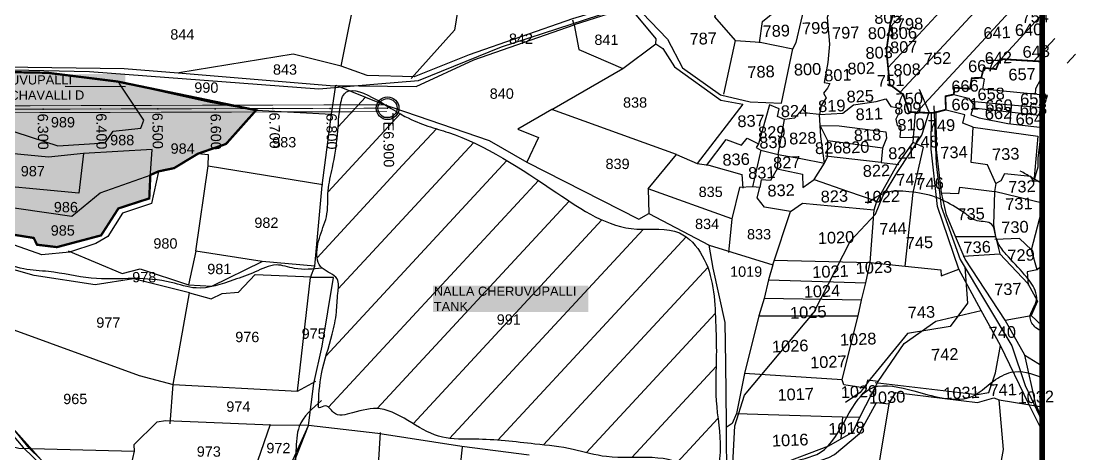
# Model space of a CAD drawing. Header units: inches. Extents: x 200003 to 248779, y 1594258 to 1607376.
# Drawn here: x 213210 to 215048, y 1602396 to 1603150 of the extents above; entities that cross this region are included whole.
import ezdxf
from ezdxf.enums import TextEntityAlignment as Align

# ---------------------------------------------------------------- set-up
doc = ezdxf.new("R2010")
doc.units = ezdxf.units.IN
doc.header["$LTSCALE"] = 15
doc.header["$MEASUREMENT"] = 0
doc.linetypes.add('HIDDEN2', pattern=[0.1875, 0.125, -0.0625])
for name, color, linetype in [('CANAL1', 7, 'Continuous'), ('CSMark', 72, 'Continuous'), ('PLOTS', 7, 'Continuous'), ('PLOTS NO', 7, 'Continuous'), ('RE REMARKS', 7, 'Continuous'), ('ROAD', 1, 'Continuous'), ('STREAM', 4, 'Continuous'), ('STRUCTURE', 5, 'Continuous'), ('text2', 7, 'Continuous'), ('WUA-14', 3, 'Continuous')]:
    doc.layers.add(name, color=color, linetype=linetype)
doc.styles.add('FONT1', font='Arial')
doc.styles.get("Standard").update_dxf_attribs({"font": 'arial.ttf'})
doc.dimstyles.get("Standard").update_dxf_attribs({"dimtxt": 0.18, "dimasz": 0.18, "dimexe": 0.18, "dimexo": 0.0625, "dimgap": 0.09, "dimtad": 0, "dimtih": 1, "dimtoh": 1, "dimdec": 4, "dimzin": 0, "dimdsep": 46, "dimtxsty": 'Standard', "dimcen": 0.09, "dimadec": 0, "dimazin": 0, "dimtfac": 1, "dimtdec": 4, "dimtofl": 0, "dimtmove": 0, "dimatfit": 3, "dimfxl": 1, "dimtolj": 1, "dimtzin": 0, "dimarcsym": 0})

msp = doc.modelspace()

# ---------------------------------------------------------------- hatches: boundary and pattern name
at = {"layer": 'PLOTS', "true_color": 0xf8991e}
h = msp.add_hatch(dxfattribs=at)
h.set_pattern_fill('ANSI31', color=30, scale=357.8284068177136, angle=2.21251331787907)
h.set_pattern_definition([(47.21251331787907, (213133.6387216388, 1600498.408352531), (-32.82530999963767, 30.38325665176134), [])])
h.paths.add_polyline_path([(214807.9671705724, 1603193.268798094), (214788.0192333393, 1603192.498112577), (214745.106937356, 1603190.404319934), (214731.233294612, 1603167.303604594), (214724.3150301139, 1603144.031834803), (214717.8144654348, 1603098.647376136), (214723.5772896963, 1603039.414854079), (214747.2830006006, 1603021.66949589), (214757.1447885128, 1602991.235159969), (214797.0585970379, 1602989.78143053), (214804.0627013204, 1602990.880088708), (214821.2581479381, 1602995.447916714), (214820.7853646637, 1603018.866125313), (214835.4290516323, 1603022.035502229), (214835.8442957039, 1603033.769782374), (214863.2838713952, 1603031.790403282), (214866.4645106745, 1603050.574511516), (214882.9599064561, 1603050.779817809), (214887.4941124949, 1603068.312464834), (214908.8624267195, 1603066.102415289), (214915.9985376147, 1603083.735586513), (215047.8946166323, 1603075.813269942), (215046.3917687977, 1603103.531049319), (215046.4045232546, 1603114.381905906), (215011.5785377677, 1603116.507902994), (215008.2541280107, 1603168.891645356), (214902.737408309, 1603190.855117765), (214881.0548678382, 1603190.017416116), (214871.4649820976, 1603202.233023028), (214815.270682386, 1603206.56906966)])
at = {"layer": 'PLOTS NO', "true_color": 0xfeeab9}
h = msp.add_hatch(color=254, dxfattribs=at)
h.dxf.hatch_style = 1
h.paths.add_polyline_path([(212127.3314854286, 1602774.370703294), (212174.9003149515, 1602964.065145148), (212238.8031753662, 1603018.325029105), (212468.9903562645, 1603016.066221921), (212567.6605952553, 1603021.974679981), (212842.1410343066, 1603063.410590217), (212878.4623821298, 1603073.392216284), (212931.4357209105, 1603079.787308718), (213083.820970315, 1603062.925027073), (213256.3441959762, 1603059.766063098), (213378.520636399, 1603044.483343709), (213619.8017448424, 1602994.507808642), (213567.4372568395, 1602935.717342807), (213518.4591518595, 1602918.724011518), (213477.0594293391, 1602893.642771535), (213449.8664260065, 1602887.966977264), (213435.6597153442, 1602881.656809989), (213433.757709939, 1602840.855462607), (213380.0305545562, 1602823.441462906), (213349.8568660194, 1602776.458587312), (213272.8465821951, 1602755.970809709), (213238.2421249425, 1602760.16829521), (213232.4549873092, 1602771.962315204), (213104.7708322588, 1602792.446579141), (213013.0966378062, 1602758.862242039), (212974.0918234038, 1602746.286450103), (212931.4030062721, 1602769.225826848), (212897.5577182401, 1602777.768910686), (212892.2857543609, 1602779.099637415), (212885.2174794031, 1602774.943060014), (212879.683733206, 1602771.892388931), (212816.0533157151, 1602760.460365156), (212777.8189706728, 1602770.684539466), (212719.8329555824, 1602735.277249584), (212703.1456821368, 1602730.007342587), (212613.7858759298, 1602745.846358915), (212559.7670697949, 1602727.432801428), (212454.5967546595, 1602727.520379895), (212375.2789452007, 1602722.795621373)])
at = {"layer": 'STREAM'}
h = msp.add_hatch(dxfattribs=at)
h.set_pattern_fill('ANSI31', color=256, scale=511.1834383110195, angle=2.21251331787907)
h.set_pattern_definition([(47.21251331787907, (213133.6387216388, 1600498.408352531), (-46.89329999948237, 43.40465235965905), [])])
edge = h.paths.add_edge_path()
edge.add_spline(control_points=[(213728.2884643227, 1602476.839443316), (213728.8283848727, 1602474.321323217), (213744.3228939385, 1602485.447280742), (213755.1214493178, 1602457.865566442), (213794.5713943031, 1602469.128056863), (213839.8563896228, 1602481.105136434), (213890.9768104263, 1602449.287644466), (213942.2711095212, 1602419.619825191), (214017.8565039884, 1602423.115229394), (214092.7377394717, 1602414.003952993), (214170.4590212095, 1602406.053664442), (214255.9627945014, 1602378.501843966), (214356.3941548441, 1602404.029851011), (214394.2690024732, 1602337.925017217), (214388.4729791502, 1602290.064068225), (214363.4419078011, 1602261.647836469), (214358.4980543997, 1602197.299397528), (214400.7390326433, 1602260.930606105), (214432.5171337456, 1602294.728125098), (214421.9869369252, 1602352.604740313), (214432.3818844339, 1602416.149182542), (214417.5482550289, 1602486.589020635), (214422.6736489813, 1602560.686437633), (214419.5791749623, 1602645.237135308), (214416.2412436715, 1602725.413456318), (214355.6256633723, 1602793.958076078), (214252.6309842261, 1602776.072195194), (214126.5453623277, 1602862.980040686), (213993.4404814934, 1602950.578307914), (213900.0028801886, 1602970.090236452), (213856.8364865265, 1602996.687830753), (213845.3576348191, 1603003.58532775)], knot_values=[63.1608801118071, 63.16088011180716, 63.16088011180716, 63.16088011180716, 64.12042974189802, 66.0944696502624, 69.32828770426283, 74.08186477614109, 80.02369608739278, 85.75654864759065, 91.30593079211783, 101.5780052124993, 108.1395905284161, 113.9835371344491, 128.4036466630435, 131.5199448477649, 134.6697066800529, 141.7063270622024, 143.6751853905697, 149.1670117272553, 153.1521388666825, 159.5431396068879, 164.1026363016196, 172.3567756179293, 180.1252697339968, 185.8303773604677, 197.3156754685059, 202.8092280449293, 210.1213660940489, 225.0383997337667, 246.2068770569702, 254.1131821884559, 257.0066159764247, 257.0066159764247, 257.0066159764247, 257.0066159764247], degree=3, periodic=0)
edge.add_line((213845.3576348185, 1603003.58532775), (213837.9851107656, 1603006.112708851))
edge.add_line((213837.9851107656, 1603006.112708851), (213782.4451343773, 1603028.552211964))
edge.add_spline(control_points=[(213782.4451343773, 1603028.552211964), (213777.2527608157, 1603027.450608506), (213770.3764124697, 1603022.144683892), (213763.9189322197, 1602990.690490988), (213762.5303856731, 1602950.365894349), (213754.9752008614, 1602899.802701344), (213742.5882082189, 1602853.235361303), (213746.2250989068, 1602816.428560654), (213730.3452446999, 1602775.328426492), (213713.4420966683, 1602720.21497713), (213766.3502082288, 1602706.10602996), (213761.2541226705, 1602671.862359163), (213760.5200142246, 1602640.937009499), (213751.2769107289, 1602593.144485196), (213731.0880836968, 1602540.154178925), (213729.1604384106, 1602496.559555752), (213728.2884643227, 1602476.839443316)], knot_values=[0, 0, 0, 0, 2.14075723188801, 3.605233937228284, 8.703521269681353, 14.41656125001184, 18.39794325739124, 22.8643667804614, 24.75808319471837, 31.72122387496156, 34.81869936610939, 37.25047022965601, 40.49837239751082, 44.33258774237319, 51.29785800095342, 57.05110313207455, 57.05110313207455, 57.05110313207455, 57.05110313207455], degree=3, periodic=0)
h.paths.add_polyline_path([(214031.6059063752, 1602612.935926597), (214089.6617648181, 1602615.178905848), (214088.4526398852, 1602646.475132023), (214030.3967814423, 1602644.232152773)], flags=24)

# ---------------------------------------------------------------- linework, layer by layer
at = {"layer": 'CANAL1', "color": 200, "const_width": 1.5}
for points in [[(213847.8629606642, 1603004.051843963), (213100.577881061, 1603001.998862975), (212558.5358573058, 1602926.854404968), (212181.5345879363, 1602788.221663057), (212146.6592265689, 1602795.401884515), (211198.1644505267, 1602124.051679109), (210753.4763580566, 1602136.04326812), (210508.5190917382, 1601995.494016954), (210452.5624888505, 1601976.489887671), (210448.5696751859, 1601947.541988603), (210408.2374673935, 1601934.410572112), (210109.8025430159, 1601717.093865434), (209870.8575234617, 1601589.123311029), (209640.4711839338, 1601428.551013782), (209084.1552825706, 1601288.72295958), (208751.9181877201, 1601157.025372432), (208571.5906718777, 1601161.010510903), (208502.5351286277, 1601150.001656182), (208217.6299662338, 1601150.994357096), (207563.7179735549, 1601531.949102846)], [(213847.8959275532, 1602992.051889247), (213101.422118939, 1602990.001137025), (212561.4641426942, 1602915.145595032), (212182.4654120637, 1602775.778336943), (212149.3407734311, 1602782.598115485), (211201.8355494733, 1602111.948320891), (210756.5236419434, 1602123.95673188), (210513.4809082618, 1601984.505983046), (210463.4375111495, 1601967.510112329), (210459.4303248141, 1601938.458011397), (210413.7625326065, 1601923.589427888), (210116.1974569841, 1601706.906134566), (209877.1424765383, 1601578.876688971), (209645.5288160662, 1601417.448986218), (209087.8447174294, 1601277.27704042), (208754.0818122799, 1601144.974627568), (208572.4093281223, 1601148.989489097), (208503.4648713723, 1601137.998343818), (208214.3700337662, 1601139.005642904), (207557.677365616, 1601521.580349029)]]:
    msp.add_lwpolyline(points, dxfattribs=at)
at = {"layer": 'CANAL1', "color": 1, "linetype": 'HIDDEN2', "ltscale": 4, "const_width": 1.5}
msp.add_lwpolyline([(213848.8099252434, 1602998.054422871), (213101, 1602996), (212560, 1602921), (212182, 1602782), (212148, 1602789), (211200, 1602118), (210755, 1602130), (210511, 1601990), (210458, 1601972), (210454, 1601943), (210411, 1601929), (210113, 1601712), (209874, 1601584), (209643, 1601423), (209086, 1601283), (208753, 1601151), (208572, 1601155), (208503, 1601144), (208216, 1601145), (207560.6976695855, 1601526.764725938)], dxfattribs=at)
at = {"layer": 'CSMark', "color": 3, "linetype": 'Continuous'}
for radius in [19.81, 16.67175540647408]:
    msp.add_circle((213848.8099252435, 1602998.054422871), radius, dxfattribs=at)
for p in [(213248.8101365901, 1602996.406071804), (213348.8097592223, 1602996.680796042), (213448.8093818546, 1602996.95552028), (213548.8090044868, 1602997.230244518), (213648.8086271191, 1602997.504968756), (213748.8082497513, 1602997.779692994), (213848.8078723836, 1602998.054417232)]:
    msp.add_point(p, dxfattribs=at)
at = {"layer": 'PLOTS'}
for points in [[(214254.9289316375, 1603211.530260853), (214278.0624068722, 1603179.21240925), (214336.3197022979, 1603118.449807013), (214362.6995736494, 1603068.236040944), (214428.5763468762, 1603021.524811468), (214480.6692500545, 1603009.187443516), (214535.120955098, 1603006.626448521), (214554.7094522283, 1603101.666103515), (214560.9008471868, 1603112.381180049), (214577.8142843388, 1603187.51215493), (214576.1840370327, 1603229.708446665), (214658.8030733078, 1603254.0102928), (214738.4272472116, 1603252.026516351), (214736.4850116354, 1603298.457132493)], [(213987.3028261793, 1603271.551738569), (213965.5909548482, 1603133.775455284), (213889.7700605041, 1603049.529633661)], [(213767.7991076784, 1603071.582805513), (213798.308661692, 1603222.346486071)], [(214434.6140019667, 1603022.785896852), (214454.7923949327, 1603115.990357367), (214418.8091540679, 1603157.096616005), (214429.896622485, 1603193.735920569), (214416.2562691378, 1603223.173877339), (214387.9128212876, 1603228.957330245), (214295.2384348528, 1603234.113352149), (214281.4820531146, 1603233.581876435), (214256.6953722744, 1603212.028285295)], [(214496.5105975377, 1603112.067710339), (214502.239459185, 1603149.409212651), (214550.9029578777, 1603189.200120049), (214578.1111691601, 1603183.49140224), (214613.3283975612, 1603176.866632111), (214631.5469187617, 1603175.475327317), (214635.2119423799, 1603201.258762914)], [(212246.1100328245, 1603025.733878957), (212500.5717841525, 1603020.880105695), (212560.4659994721, 1603029.78263313), (212610.8883286018, 1603035.623910598), (212843.0824272021, 1603071.270489853), (212876.4015224385, 1603077.648899855), (212922.5651218206, 1603085.122512006), (212951.0512050846, 1603084.72567578), (213083.9954770402, 1603075.017090924), (213180.2975944498, 1603070.034009032), (213389.9353408216, 1603067.102651009), (213484.0328097777, 1603059.621327446), (213749.0741148577, 1603037.356754981), (213898.8734050395, 1603035.632891256), (213999.1130349276, 1603082.446723416), (214173.6663890982, 1603143.102631304), (214181.9492587688, 1603100.110482684), (214258.4663700317, 1603067.274052338), (214316.1073706144, 1603110.106122688), (214316.6609011231, 1603119.150884977), (214270.599885862, 1603173.917728826), (214173.6663890982, 1603143.102631304), (214171.5266407626, 1603151.742533106)], [(214262.5546321259, 1603181.246744606), (214171.219656644, 1603153.547480532), (213991.054804614, 1603090.962768841), (213895.2236761071, 1603052.661337732), (213813.5046510899, 1603055.181403989), (213767.7991076784, 1603071.582805513), (213684.3573794243, 1603092.383896672), (213485.5335857851, 1603059.823792382)], [(214622.4376581614, 1603176.170979714), (214614.5499815435, 1603156.238803128), (214618.4740715647, 1603109.624531717), (214615.4996934616, 1603077.92387189), (214609.5820587254, 1603043.026035307), (214619.4148403753, 1603041.310748742), (214615.0301052008, 1603032.681583631), (214608.2305141564, 1603024.275373692), (214612.7390632509, 1603016.266520436), (214604.0040093854, 1603003.002211075), (214601.0776504626, 1602987.15557645), (214641.7585895926, 1602989.320252277), (214660.7333184399, 1603003.770801838), (214700.0961832379, 1603009.521460894), (214717.0449365168, 1603014.129432997), (214725.7515894558, 1603001.26226015), (214738.7819767153, 1602998.603159503), (214740.600464909, 1602991.834450414), (214734.2589166405, 1602978.899803354), (214736.287692955, 1602967.909337947), (214742.6707040266, 1602966.337491193), (214741.2735735808, 1602947.545536781), (214764.734964705, 1602947.226484578)], [(214454.7923949327, 1603115.990357367), (214497.7490412767, 1603112.985252535), (214554.7094522283, 1603101.666103515)], [(214316.1073706144, 1603110.106122688), (214328.2735058846, 1603102.010052281), (214348.8410155227, 1603070.349234592), (214429.2767032205, 1603011.945691811), (214467.8433803307, 1603005.331732335), (214388.157081356, 1602901.481527623)], [(213183.7564856082, 1603060.361365217), (213256.3441959762, 1603059.766063098), (213378.520636399, 1603044.483343709), (213539.8036113282, 1603008.613337178), (213619.8017448424, 1602994.507808642), (213751.3789897938, 1602987.655172775)], [(214134.7263796575, 1602995.758374925), (214258.4663700317, 1603067.274052338)], [(214977.3663540197, 1603022.091736736), (214978.2981038154, 1603032.168760125), (214986.7166123378, 1603048.741493864), (214989.2634406212, 1603058.008654173)], [(212889.4858712629, 1602998.115100825), (213082.640791236, 1602981.147085435), (213150.8285162208, 1602972.317344975), (213274.5568111569, 1602932.743118132), (213357.1601831977, 1602937.91106663), (213370.8729181057, 1602957.890401273), (213419.0273850223, 1602963.229622216), (213424.4904367351, 1602976.920960616), (213381.6060494804, 1603041.558615287)], [(213685.5361886625, 1602380.059484648), (213711.1601528045, 1602445.17104292), (213720.6804036656, 1602518.395849272), (213734.7835261676, 1602583.584903151), (213754.5495589853, 1602703.290784749), (213714.5517922051, 1602703.207890879), (213722.0989135669, 1602722.510721036), (213735.2106122495, 1602863.213595277), (213751.3789897938, 1602987.655172775), (213758.6967725219, 1603038.147128535), (213837.9851107656, 1603006.112708852), (214025.8436211807, 1602941.712776687), (214091.1944251504, 1602904.265191725), (214286.5374264077, 1602804.449046081), (214303.7153682509, 1602814.374623524), (214409.2538536025, 1602759.46843524), (214519.84763571, 1602725.231219609), (214550.8956196201, 1602818.074761627), (214505.7260492976, 1602825.591552431), (214492.9094237546, 1602841.670297828), (214497.0845518579, 1602859.867930799), (214484.363764591, 1602860.838857113), (214461.9576547476, 1602859.973200471), (214448.4581267115, 1602805.34268743), (214442.9213489593, 1602746.632594523)], [(214974.5084433426, 1602870.140461667), (214981.9013943093, 1602896.161156179), (214982.1729325507, 1602911.114590295), (214987.8776008816, 1602958.851967646), (214991.0963118313, 1602981.786052928), (214991.314144844, 1603000.571976958), (214998.3006967266, 1603020.014725371), (214885.8114596871, 1603031.244169638), (214888.5734458546, 1603048.902907166), (214882.9599064561, 1603050.779817809)], [(214835.4290516323, 1603022.035502229), (214860.7534898819, 1603015.4912419), (214868.7121390627, 1603004.888002612), (214867.7634492787, 1602996.47065178), (214864.8074559628, 1602986.275890456), (214879.3077606442, 1602980.985431315), (214929.1647718907, 1602971.56608131), (214989.9162708645, 1602964.70234436)], [(214527.6076836121, 1602892.129393664), (214571.403999706, 1602883.266521541), (214572.0758326428, 1602859.771178102), (214592.1493623158, 1602873.868863706), (214609.9277312607, 1602902.188313869), (214603.515913866, 1602948.469282739), (214601.0776504626, 1602987.15557645), (214578.4473154884, 1602989.167063412), (214571.3735924549, 1602996.40477443), (214557.6876489161, 1602980.616824041), (214540.3115180183, 1602978.522362416), (214528.2352193512, 1602983.353030317), (214530.8777173657, 1602996.777270666), (214514.3711399159, 1603003.927265967), (214494.8762901113, 1602935.772714283)], [(214864.7328144723, 1603010.189622256), (214933.8031168229, 1603004.161191757), (214989.2634406212, 1602999.345420752)], [(214935.7239884323, 1603004.512125511), (214934.1043696893, 1602990.257708832), (214932.6694432201, 1602970.001625127)], [(213619.8017448424, 1602994.507808642), (213567.4372568395, 1602935.717342807), (213518.4591518595, 1602918.724011518), (213477.0594293391, 1602893.642771535), (213449.8664260065, 1602887.966977264), (213437.5536602538, 1602831.751725113), (213387.32627163, 1602815.342633478)], [(214351.9413463095, 1602917.143723241), (214134.7263796575, 1602995.758374925), (214075.5683474928, 1602961.299906554), (214111.7276666157, 1602947.097945075), (214091.1944251504, 1602904.265191725)], [(214640.6720682767, 1602525.295932784), (214668.71567443, 1602635.960977271), (214674.2041995185, 1602663.6474848), (214682.1984227321, 1602693.644568969), (214689.2602794216, 1602729.456307504), (214696.566887298, 1602821.214710263), (214701.2836250324, 1602835.90503643), (214735.9125714608, 1602898.240173085), (214764.1480766427, 1602937.992948385), (214764.734964705, 1602947.226484578), (214768.6683782301, 1602989.519132719)], [(214989.2634406212, 1602435.708245155), (214965.7324009967, 1602482.440577833), (214916.7436737336, 1602584.710343513), (214882.8594377509, 1602645.418932098), (214843.934410281, 1602717.652344687), (214806.6030959827, 1602826.962431079), (214795.5307221398, 1602926.49808036), (214796.3143575703, 1602990.313586373), (214804.1459415617, 1602991.470081995)], [(214989.2634406212, 1602457.765096882), (214978.293105209, 1602481.532966727), (214958.6954752125, 1602567.468605241), (214924.8563751616, 1602628.418991568), (214854.7898336695, 1602735.100416306), (214838.414205302, 1602774.276063537), (214822.4581646997, 1602812.361036795), (214813.7556771125, 1602850.765781563), (214804.9919859877, 1602926.169735573), (214804.5772268953, 1602993.080703395)], [(214908.1627408519, 1602866.707510443), (214893.7864191643, 1602899.319092463), (214865.4978720653, 1602903.681528997), (214868.9773658883, 1602965.050400871), (214851.1137225704, 1602971.910776562), (214854.3168115351, 1602986.700749522), (214821.6889926577, 1602994.690572164)], [(214989.2634406212, 1602984.799990587), (214868.8331099589, 1602998.093241795)], [(214529.2227695514, 1602917.492013686), (214540.3115180183, 1602978.522362416)], [(214609.9277312607, 1602902.188313869), (214615.1160722097, 1602913.220421925), (214615.6001671453, 1602940.990305233), (214602.2967821643, 1602967.812429594), (214635.289062052, 1602967.486051667), (214716.9554079597, 1602956.607501938), (214718.1787239805, 1602945.704512479), (214711.0049240298, 1602928.665957118), (214708.4825308874, 1602903.584536192), (214611.9610024253, 1602914.284474166)], [(214868.9773658883, 1602965.050400871), (214981.6890912156, 1602949.283418866), (214974.5084433426, 1602870.140461667)], [(214404.6057505875, 1602898.248421605), (214438.8509662272, 1602943.649209803), (214465.1464292296, 1602933.477689352), (214475.1429668967, 1602945.841977639), (214494.8762901113, 1602935.772714283), (214490.8757377143, 1602929.411692985), (214499.1724895386, 1602924.711724039), (214484.363764591, 1602860.838857113)], [(214987.8776008816, 1602958.851967646), (214989.2634406212, 1602958.71168402)], [(214711.0049240298, 1602928.665957118), (214615.6001671453, 1602940.990305233)], [(214750.5801591896, 1602722.535466671), (214764.5868220433, 1602850.921793327), (214782.1455922983, 1602930.109923338), (214764.1480766427, 1602937.992948385)], [(213104.3661505245, 1602792.511501899), (213232.4549873092, 1602771.962315204), (213238.2421249425, 1602760.16829521), (213272.8465821951, 1602755.970809709), (213349.8568660194, 1602776.458587312), (213380.0305545562, 1602823.441462906), (213433.757709939, 1602840.855462607), (213435.7958477111, 1602884.577087701), (213438.7765329152, 1602925.884169024), (213319.4403869159, 1602918.941271031), (213258.3851595133, 1602912.905973193), (213143.2668624075, 1602923.796654551)], [(213319.4403869159, 1602918.941271031), (213311.2082561323, 1602849.917310115), (213113.5517109038, 1602868.608922502)], [(213722.0989135669, 1602722.510721036), (213630.6530118397, 1602730.737389817), (213515.0063562489, 1602749.197724551), (213536.5374513623, 1602897.759149274), (213537.0333746886, 1602916.67441207), (213518.4591518595, 1602918.724011518)], [(214303.015901119, 1602857.73225828), (214351.9413463095, 1602917.143723241), (214388.157081356, 1602901.481527623), (214408.7464902758, 1602898.864719297), (214465.9634844541, 1602882.551512135), (214467.859133014, 1602858.738811192)], [(214499.1724895386, 1602924.711724039), (214529.2227695514, 1602917.492013686), (214527.6076836121, 1602892.129393664), (214516.0666249913, 1602872.115366616), (214499.794900755, 1602873.186569654), (214497.0845518579, 1602859.867930799)], [(214529.2227695514, 1602917.492013686), (214568.7560649197, 1602910.28289382), (214609.9277312607, 1602902.188313869)], [(213536.5374513623, 1602897.759149274), (213736.0560091054, 1602865.066227289)], [(214708.4825308874, 1602903.584536192), (214739.4897847854, 1602899.682920842)], [(213109.7596723303, 1602837.311520048), (213298.7823515958, 1602810.063767601), (213348.0871025956, 1602850.353828834), (213437.1152823146, 1602882.177104908)], [(214592.1493623158, 1602873.868863706), (214649.7462434845, 1602853.402974353), (214701.2836250324, 1602835.90503643)], [(214989.2634406212, 1602871.131701817), (214974.5084433426, 1602870.140461667), (214969.1198726713, 1602878.945478943), (214923.5870477437, 1602883.9066965), (214916.987069674, 1602871.555038983), (214908.1627408519, 1602866.707510443), (214905.91543025, 1602852.824158945), (214905.2722388964, 1602832.835853383), (214904.1436346133, 1602794.881449393), (214907.7739743918, 1602774.18855594), (214915.3902330872, 1602744.359732802), (214964.1921705508, 1602692.64034409), (214980.8615112074, 1602661.738147946), (214970.1846772414, 1602636.578305288)], [(214448.4581267115, 1602805.34268743), (214303.015901119, 1602857.73225828), (214303.7153682509, 1602814.374623524)], [(214813.7556771125, 1602850.765781563), (214844.1881206246, 1602849.530107032), (214845.5589539489, 1602860.454257861), (214905.91543025, 1602852.824158945)], [(214991.7988392492, 1602831.711725067), (214905.91543025, 1602852.824158945)], [(214550.8956196201, 1602818.074761627), (214571.7010449616, 1602832.835681384), (214696.566887298, 1602821.214710263)], [(214970.8026633322, 1602751.125780336), (214987.7475893968, 1602818.114463017), (214989.2634406212, 1602823.202134002)], [(213387.32627163, 1602815.342633478), (213361.7777773168, 1602774.428659358), (213340.3970132166, 1602762.415175132), (213294.5568732832, 1602747.242937276), (213246.3764810214, 1602742.574751843), (213179.2703296345, 1602766.152032435), (213136.6238413204, 1602779.447335126), (213103.5852130454, 1602779.752156595), (213032.5008860121, 1602754.868130702), (213013.0966378062, 1602758.862242039)], [(214838.414205302, 1602774.276063537), (214907.7739743918, 1602774.18855594)], [(214980.5821071957, 1602716.597208421), (214970.8026633322, 1602751.125780336), (214949.7002810905, 1602770.985517705), (214906.4053673537, 1602769.312825305)], [(213292.3104709642, 1602749.211790852), (213386.3024754367, 1602709.951376007), (213417.7290298605, 1602718.399818211), (213501.8459238562, 1602690.498763981), (213542.6064935697, 1602688.159914384), (213630.6530118397, 1602730.737389817)], [(213515.0063562489, 1602749.197724551), (213501.8459238562, 1602690.498763981)], [(214374.7132603296, 1602323.38607092), (214357.806886602, 1602248.438433467), (214346.5733456897, 1602213.13755968), (214307.0224470216, 1602181.723630177), (214315.0728044625, 1602178.51634247), (214364.9596191759, 1602207.404260413), (214395.1335526839, 1602229.95661916), (214441.413152218, 1602299.699437911), (214440.0411699543, 1602342.538213215), (214439.4037198618, 1602449.407020932), (214438.3761516574, 1602552.940102437), (214437.0793517197, 1602624.363126284), (214416.1006272882, 1602719.17954711), (214409.2538536025, 1602759.46843524)], [(214851.625119503, 1602740.077723934), (214915.3902330872, 1602744.359732802)], [(213504.0453377681, 1602676.312831857), (213406.1922168038, 1602700.718319353), (213339.7380308141, 1602690.323615994), (213233.2479938449, 1602706.251908791), (213171.2777539226, 1602723.900217164), (213096.3182600262, 1602732.152078596), (212981.4820917807, 1602735.740314703)], [(214519.84763571, 1602725.231219609), (214512.6553344425, 1602699.07237115), (214505.0018921474, 1602666.360772875), (214495.8253214587, 1602636.43660368), (214470.5507900612, 1602535.919567352), (214456.8295597101, 1602466.090561972), (214449.0661934221, 1602448.436254867), (214438.485365746, 1602441.42568967)], [(214521.5760311335, 1602733.177003866), (214689.2602794216, 1602729.456307504), (214750.5801591896, 1602722.535466671), (214812.5853521111, 1602716.194545146), (214813.2250371286, 1602705.743386351)], [(213470.3945757677, 1602448.219973704), (213475.1101645629, 1602516.673226), (213504.0453377681, 1602676.312831857), (213541.6186052417, 1602666.10264851), (213560.6502541085, 1602675.416289695), (213589.3482503334, 1602677.552853903), (213618.2612365467, 1602708.318599701), (213716.2378039793, 1602703.920869097)], [(214813.2250371286, 1602705.743386351), (214843.934410281, 1602717.652344687)], [(214989.2634406211, 1602724.210268153), (214980.5821071957, 1602716.597208421), (214963.0800585724, 1602712.877086546), (214964.7366452683, 1602689.538383708)], [(212856.4864829309, 1602582.193264347), (213041.4035903773, 1602561.072417517), (213079.3284829793, 1602591.83055258), (213131.9715934973, 1602612.879108801), (213184.8176542808, 1602616.462540556), (213416.3756557719, 1602532.390903365), (213475.1101645629, 1602516.673226), (213691.7485272173, 1602504.921433809), (213714.5517922051, 1602703.207890879)], [(214512.6553344425, 1602699.07237115), (214682.1984227321, 1602693.644568969)], [(214674.2041995185, 1602663.6474848), (214505.0018921474, 1602666.360772875)], [(214495.8253214587, 1602636.43660368), (214668.71567443, 1602635.960977271)], [(214703.4200308872, 1602521.711388177), (214748.5208272451, 1602587.771757222), (214803.6720692015, 1602626.943622482), (214882.8594377509, 1602645.418932098)], [(214924.8563751616, 1602628.418991568), (214970.1846772414, 1602636.578305288), (214989.2625285225, 1602618.702684053), (214989.2634406212, 1602618.702616321)], [(214989.2625285225, 1602618.702684053), (214989.2634406212, 1602618.708743282)], [(214698.3991550034, 1602519.778017181), (214875.697857681, 1602499.232529554), (214896.2363539594, 1602502.516521777), (214908.0672510721, 1602537.010310814), (214916.7436737336, 1602584.710343513)], [(214958.6954752125, 1602567.468605241), (214989.2634406211, 1602548.95118494)], [(213297.5772747335, 1602334.743426634), (213225.2090397179, 1602405.044910999), (213103.3172580837, 1602553.750914736)], [(212843.9603470471, 1602531.15855168), (212975.2829276632, 1602511.514788172), (213020.1075218657, 1602495.575956142), (213027.8066682037, 1602470.928974432), (213050.9772323314, 1602463.482998898), (213079.8211742653, 1602431.311776395), (213142.6094464247, 1602421.799049747), (213206.6949368717, 1602405.576538017), (213407.5056854567, 1602400.2233131)], [(214456.8295597101, 1602466.090561972), (214641.5242211181, 1602460.49703819), (214671.4277696294, 1602459.517651047), (214703.4200308872, 1602521.711388177), (214684.7271859385, 1602524.388910211), (214681.4039498238, 1602510.266332516), (214643.53037573, 1602516.037374812), (214641.0292949262, 1602524.598165454), (214470.5507900612, 1602535.919567352)], [(213691.7485272173, 1602504.921433809), (213723.9975241821, 1602522.612512817)], [(213144.083698243, 1602488.664404434), (213214.3496126428, 1602406.504780788), (213283.6667570463, 1602339.132850046), (213310.0053726123, 1602313.189889994), (213360.5902285325, 1602259.286083095), (213431.1050085731, 1602157.251681562), (213483.3620731647, 1602088.153284146), (213486.8963788876, 1602080.936954657), (213475.4421662437, 1602081.878028755), (213470.3885213882, 1602063.695905787), (213465.9376315322, 1602038.460914491), (213461.4059155797, 1602015.317975077), (213458.295481121, 1601989.581329727), (213522.5907231822, 1601961.823695697), (213541.4083874768, 1601919.512851746), (213413.7323581321, 1601914.488998132), (213212.6185567746, 1601902.796392091)], [(214473.3337711339, 1602284.368947453), (214524.0901013323, 1602356.696151369), (214617.7502343552, 1602389.52854577), (214627.2705514767, 1602394.679684884), (214671.0075608302, 1602431.315388419), (214700.5937445668, 1602484.95640557), (214722.2803365863, 1602482.947988843), (214734.3518152291, 1602502.666255817), (214876.2909260487, 1602485.103131303), (214904.6978080374, 1602493.553503711), (214914.3606110963, 1602490.131791423), (214989.2634406211, 1602477.896127693)], [(214864.5708822778, 1602176.212106456), (214873.0420691991, 1602290.758881207), (214901.131168063, 1602289.116419145), (214922.0452844077, 1602403.577771258), (214914.3606110963, 1602490.131791423)], [(214722.2803365863, 1602482.947988843), (214691.9576773174, 1602300.603173186), (214661.4591810257, 1602087.087269377)], [(214095.2780794067, 1602393.20193909), (213978.0840872128, 1602408.613321507), (213832.1063470367, 1602431.086846346), (213711.1601528045, 1602445.17104292), (213645.5427505168, 1602445.898212099), (213462.7318375097, 1602453.367364205), (213447.1058254545, 1602450.687658414), (213407.070929007, 1602411.476274487), (213407.5056854567, 1602400.2233131), (213396.1267036416, 1602349.069874206)], [(214440.0411699543, 1602342.538213215), (214617.3463108432, 1602409.753117385), (214659.6823159536, 1602433.80317741), (214671.4277696294, 1602459.517651047)], [(214641.5242211181, 1602460.49703819), (214638.5143133984, 1602421.778147398)], [(213350.9054313967, 1602277.128137464), (213365.8375087792, 1602261.465390767), (213433.4612546534, 1602163.430580553), (213500.5937790596, 1602079.331445446), (213538.7156615836, 1602261.305545773), (213563.584444274, 1602259.973514841), (213604.9152536158, 1602300.271756823), (213611.9522579826, 1602351.381262832), (213644.9839710479, 1602447.730926347)], [(213396.1267036416, 1602349.069874206), (213611.2179794123, 1602353.289942294), (213635.2665458384, 1602348.763694752), (213678.5279936529, 1602373.28435667), (213711.1601528045, 1602445.17104292)], [(213826.1512333134, 1602262.330018347), (213836.5520412496, 1602432.75724625)], [(213604.9152536158, 1602300.271756823), (213651.4189001068, 1602286.058121754), (213742.2925198232, 1602268.893985521), (213826.1512333134, 1602262.330018347), (213962.6897380443, 1602252.662219409), (213979.4040228209, 1602407.441665946)]]:
    msp.add_lwpolyline(points, dxfattribs=at)
at = {"layer": 'PLOTS', "color": 30, "true_color": 0xf8991e, "const_width": 3}
for points in [[(214797.589100375, 1602989.762108688), (214757.1447885128, 1602991.235159969), (214747.2830006006, 1603021.66949589), (214723.5772896963, 1603039.414854079), (214717.8144654348, 1603098.647376136), (214724.3150301139, 1603144.031834803), (214731.233294612, 1603167.303604594), (214745.106937356, 1603190.404319934), (214788.0192333393, 1603192.498112577), (214807.9671705724, 1603193.268798094), (214815.270682386, 1603206.56906966), (214871.4649820976, 1603202.233023028), (214881.0548678382, 1603190.017416116), (214902.737408309, 1603190.855117765), (214989.2634406212, 1603172.844587029)], [(214989.2634406212, 1603079.334942009), (214915.9985376147, 1603083.735586513), (214908.8624267195, 1603066.102415289), (214887.4941124949, 1603068.312464834), (214882.9599064561, 1603050.779817809), (214866.4645106745, 1603050.574511516), (214863.2838713952, 1603031.790403282), (214835.8442957039, 1603033.769782374), (214835.4290516323, 1603022.035502229), (214820.7853646637, 1603018.866125313), (214821.2581479381, 1602995.447916714), (214804.0627013204, 1602990.880088708), (214796.7217987558, 1602989.728600622), (214757.1447885128, 1602991.235159969), (214747.2830006006, 1603021.66949589), (214723.5772896963, 1603039.414854079), (214717.8144654348, 1603098.647376136)]]:
    msp.add_lwpolyline(points, dxfattribs=at)
at = {"layer": 'ROAD'}
for points in [[(212244.8746445219, 1603024.48124655), (212452.0004607116, 1603017.329576969), (212623.7867146389, 1603030.351274541), (212791.8320793267, 1603061.585042699), (212932.6634537518, 1603084.357511699), (213090.9622870275, 1603067.378098908), (213329.8748017212, 1603061.7853934), (213729.227475881, 1603031.750302944), (213831.6793664442, 1603040.377639104), (213902.8852936828, 1603046.225327826), (214047.2063676022, 1603104.910685762), (214290.0281471623, 1603183.743124781), (214485.5531977502, 1603210.662570796), (214712.475197264, 1603277.791659451), (214788.1683927756, 1603298.8083947), (214874.5872848408, 1603299.228871313), (214956.8604175679, 1603635.982650924), (215015.0882872502, 1603884.385133419), (215027.620211103, 1604073.961828428)], [(213568.140590852, 1601934.468791939), (213485.2857046453, 1602091.955241642), (213362.2261231773, 1602258.219856535), (213269.9549250951, 1602357.785566118), (213107.8648530855, 1602538.600688954), (212941.6614249904, 1602734.504561515), (212838.2362707592, 1602807.152886751), (212726.0477394075, 1602907.33420362), (212607.2773152336, 1603025.724187488), (212495.1513783605, 1603177.952240083), (212382.2514652766, 1603272.565631134)], [(214100.2508686237, 1602201.839887809), (214133.9892736422, 1602155.62663336), (214213.6654324499, 1602151.101937879), (214336.5835815968, 1602159.651938657), (214387.2884920467, 1602176.436423704), (214446.4642647008, 1602300.512574883), (214453.8353718875, 1602444.488859064), (214470.4412562392, 1602498.158146133), (214591.5575685188, 1602641.968648598), (214655.2608493475, 1602767.02149622), (214698.8441900141, 1602813.372484148), (214711.7102800422, 1602844.661067351), (214737.5169595053, 1602887.856111224), (214779.6140867283, 1602951.305249791), (214792.1575857424, 1602990.943575078), (214775.4114277822, 1603030.591603736)], [(214800.4833549222, 1603001.909236717), (214804.7624979963, 1602901.110401273), (214812.9543370288, 1602826.919732165), (214846.5696634023, 1602734.576645542), (214936.4540664311, 1602583.943713615), (214959.6826487408, 1602514.737214377), (214989.2634406212, 1602452.297880841)], [(214854.1686669006, 1602721.468286318), (214859.0388008852, 1602658.41097589), (214828.9679754105, 1602617.720777055), (214754.5812658494, 1602605.724600788), (214689.5049086204, 1602525.978002907), (214672.14475681, 1602502.806819499), (214646.6492431788, 1602485.401741486)]]:
    msp.add_lwpolyline(points, dxfattribs=at)
at = {"layer": 'STREAM'}
for points in [[(213728.2884643227, 1602476.839443316), (213733.6841217382, 1602535.410713616), (213752.5725290036, 1602604.07059929), (213759.7001004072, 1602642.616908359), (213762.2521491506, 1602675.724168593), (213760.8131741943, 1602700.544109998), (213735.2014626669, 1602719.168685334), (213736.2975047358, 1602790.349091246), (213742.2883819184, 1602808.759610842), (213745.3137255117, 1602854.322515673), (213752.8652826909, 1602894.320222309), (213761.6439550261, 1602952.064971488), (213766.8204959696, 1603003.930485101), (213770.5679212737, 1603018.426253865), (213879.13382249, 1602983.87195094), (213954.8985457389, 1602955.704075902), (214143.9661045962, 1602850.390931625), (214282.8323092653, 1602787.347259668), (214357.2891043017, 1602780.655743429), (214397.1155842663, 1602741.054281241), (214420.2519554856, 1602625.934313119), (214421.548473788, 1602567.621594009), (214421.2658485636, 1602488.199586217), (214428.3346268001, 1602404.108581352), (214425.3443451125, 1602357.589807745), (214423.5547077498, 1602292.274846626), (214400.9279654458, 1602258.392821802), (214361.7941482416, 1602218.131344607), (214362.453331251, 1602238.249503646), (214388.5852164439, 1602305.275611351), (214390.6948474433, 1602337.408555456), (214375.7257410865, 1602365.533019566), (214230.4948331569, 1602390.881267955), (214172.0861600238, 1602403.454257014), (214105.6635902816, 1602412.847596514), (214000.9812864554, 1602421.241388707), (213944.3575666946, 1602424.793807683), (213891.222845937, 1602449.530938596), (213835.6988933369, 1602474.174943761), (213787.6242285095, 1602467.055312193), (213754.5688721646, 1602467.691852169), (213737.8564103479, 1602479.00573412), (213728.2884643227, 1602476.839443316), (213728.2956264207, 1602478.636354689)], [(213733.7915540876, 1602488.632821062), (213695.0758832016, 1602443.398483315), (213689.2780548121, 1602401.08692721), (213684.0817684914, 1602364.575495641), (213679.5810905208, 1602352.847844531), (213673.3979048348, 1602341.880692895), (213662.4911847895, 1602324.954164177), (213651.9042971579, 1602278.330887115), (213646.7080108375, 1602241.819455547), (213643.4489342658, 1602197.954977922), (213627.0560759759, 1602173.389421369), (213612.0573125685, 1602155.480112414), (213584.8850852495, 1602110.691753852), (213573.5913741344, 1602081.831615407), (213567.0931624952, 1602057.64833702), (213549.684895003, 1602037.994931433)]]:
    msp.add_spline(points, degree=3, dxfattribs=at)
for points, knots in [([(214989.2634406212, 1602866.044846229), (214983.1523111937, 1602870.136341729), (214970.3945285485, 1602877.664980286), (214957.4868559868, 1602884.824838378), (214951.0023910502, 1602888.421757074)], [598.8195337645896, 598.8195337645896, 598.8195337645896, 598.8195337645896, 620.8673419202689, 643.1254172093385, 643.1254172093385, 643.1254172093385, 643.1254172093385]), ([(214989.2634406211, 1602609.602835901), (214985.2501332414, 1602610.758820386), (214975.7274866221, 1602615.50975248), (214961.6181851214, 1602637.266651637), (214982.7912127102, 1602657.737829215), (214976.4304755922, 1602686.225641715), (214955.6953021981, 1602712.064546166), (214931.837201185, 1602736.883903697), (214911.3838067968, 1602760.974510481), (214907.1997999335, 1602779.634883931), (214902.2677449003, 1602802.058141748), (214873.4532082317, 1602798.063085977), (214857.401313739, 1602813.627013512), (214834.1175300771, 1602828.007139929), (214803.6983246416, 1602846.051290577), (214760.057479957, 1602852.975877878), (214716.2351110072, 1602855.119227781), (214694.7855393247, 1602839.541058037), (214684.6079453033, 1602832.149381895)], [442.0575568805198, 442.0575568805198, 442.0575568805198, 442.0575568805198, 455.0289200630224, 475.009809491444, 507.3950218278301, 524.6253459028011, 557.5809372718188, 605.3819821739802, 629.6544932960991, 649.2441576989048, 664.1442825899098, 690.2991705676326, 716.7851940607284, 729.5222271346837, 772.5736855934357, 821.1310694383634, 861.7711749138853, 898.4655782338991, 898.4655782338991, 898.4655782338991, 898.4655782338991]), ([(213734.7148811948, 1602719.192429594), (213718.7238441562, 1602717.545851151), (213691.8099577429, 1602714.77455964), (213652.6001442433, 1602730.088706925), (213617.7720406517, 1602711.1620338), (213572.9094647189, 1602696.29967229), (213522.5006454204, 1602677.842393607), (213465.2768876514, 1602698.630753802), (213403.8311576076, 1602702.690686733), (213331.7727855039, 1602697.777261534), (213269.2168165628, 1602714.537665907), (213212.1085948237, 1602715.354687768), (213163.2379123988, 1602736.568167451), (213110.5032515309, 1602732.063031918), (213052.4565466887, 1602742.572954338), (212993.5289097333, 1602720.120643818), (212952.0482864145, 1602757.963773588), (212908.3994794461, 1602762.467171457), (212866.5271633597, 1602762.5258044), (212816.6491647363, 1602750.64327856), (212771.2073509893, 1602750.2606893), (212728.3525075312, 1602744.823097509), (212694.1419510602, 1602713.776228216), (212643.360049144, 1602736.120831929), (212590.0166418289, 1602745.177700344), (212539.383071209, 1602708.777129962), (212486.85602917, 1602728.749964102), (212440.5294612194, 1602715.137057859), (212396.3107145802, 1602717.274619044), (212349.2250431581, 1602729.190639683), (212295.6958521546, 1602721.633414536), (212242.849646297, 1602737.215642273), (212204.3875517142, 1602739.810169735), (212183.2816202656, 1602741.233907036), (212161.3407398477, 1602742.713967271), (212139.3998594297, 1602744.194027506), (212117.4589790118, 1602745.674087742)], [0, 0, 0, 0, 47.83268297380641, 80.50531014918005, 119.0570343944393, 158.5573846850375, 226.0443493938477, 270.1831104548826, 336.1190770856435, 410.2317070407477, 485.1342202086495, 528.3539221397824, 580.0539383613176, 640.9755959265423, 683.3806696714379, 757.4112986196981, 806.6262400839303, 836.0665405551671, 886.968301815688, 932.0463318327389, 988.630692607973, 1023.619475264553, 1059.248106110882, 1114.464224234157, 1171.346320479941, 1215.745713390531, 1286.869530521483, 1321.045644487755, 1358.628753934131, 1418.124618480803, 1465.428467573141, 1517.559627824168, 1580.953632944044, 1580.953632944044, 1580.953632944044, 1646.855499864099, 1646.855499864099, 1646.855499864099, 1646.855499864099]), ([(214296.5723542866, 1602177.491929931), (214331.9726344491, 1602175.96067207), (214400.5699209742, 1602172.993460124), (214439.4605199102, 1602265.108416058), (214478.4772827441, 1602335.947573862), (214538.1718692321, 1602383.085543033), (214638.1264601293, 1602393.890197341), (214659.141651885, 1602532.127793955), (214760.8592321369, 1602507.375024299), (214812.5196641651, 1602491.766283275), (214866.7695347473, 1602487.746717958), (214899.0831925865, 1602521.043398466), (214941.3407932554, 1602545.049890898), (214971.1774641054, 1602536.177019901), (214989.2634406212, 1602528.100324572)], [0, 0, 0, 0, 96.15657563768339, 186.3284736735783, 265.07444925487, 344.6527433297034, 402.711202775986, 548.634965973725, 619.5639895946583, 669.9393241056225, 719.5372312583264, 768.7869580898322, 803.0371713922326, 858.9511204745312, 858.9511204745312, 858.9511204745312, 858.9511204745312])]:
    msp.add_open_spline(points, degree=3, knots=knots, dxfattribs=at)
at = {"layer": 'text2', "color": 5, "const_width": 10}
msp.add_lwpolyline([(201177.2579090152, 1606886.322121859), (214989.2634406212, 1606886.322121859), (214989.2634406212, 1596877.596543287), (201177.2579090152, 1596877.596543287)], close=True, dxfattribs=at)
at = {"layer": 'WUA-14', "color": 17, "const_width": 4}
msp.add_lwpolyline([(213083.820970315, 1603062.925027073), (213256.3441959762, 1603059.766063098), (213378.520636399, 1603044.483343709), (213619.8017448424, 1602994.507808642), (213567.4372568395, 1602935.717342807), (213518.4591518595, 1602918.724011518), (213477.0594293391, 1602893.642771535), (213449.8664260065, 1602887.966977264), (213435.6597153442, 1602881.656809989), (213433.757709939, 1602840.855462607), (213380.0305545562, 1602823.441462906), (213349.8568660194, 1602776.458587312), (213272.8465821951, 1602755.970809709), (213238.2421249425, 1602760.16829521), (213232.4549873092, 1602771.962315204), (213104.7708322588, 1602792.446579141)], dxfattribs=at)
at = {"layer": 'WUA-14', "const_width": 3}
msp.add_lwpolyline([(213083.820970315, 1603062.925027073), (213256.3441959762, 1603059.766063098), (213378.520636399, 1603044.483343709), (213619.8017448424, 1602994.507808642), (213567.4372568395, 1602935.717342807), (213518.4591518595, 1602918.724011518), (213477.0594293391, 1602893.642771535), (213449.8664260065, 1602887.966977264), (213435.6597153442, 1602881.656809989), (213433.757709939, 1602840.855462607), (213380.0305545562, 1602823.441462906), (213349.8568660194, 1602776.458587312), (213272.8465821951, 1602755.970809709), (213238.2421249425, 1602760.16829521), (213232.4549873092, 1602771.962315204), (213104.7708322588, 1602792.446579141)], dxfattribs=at)

# ---------------------------------------------------------------- texts
at = {"layer": 'CSMark', "color": 1, "linetype": 'Continuous', "style": 'FONT1'}
for s, p in [('6.300', (213248.3645681644, 1602988.665585481)), ('6.400', (213350.1908242316, 1602989.171851781)), ('6.500', (213448.0267067484, 1602990.061416856)), ('6.600', (213549.4536766841, 1602988.54051851)), ('6.700', (213651.8948251012, 1602990.568282997)), ('6.800', (213751.2934380743, 1602989.047384652)), ('TE6.900', (213850.1845471793, 1602990.061416856))]:
    msp.add_text(s, height=18, rotation=270.6700220039597, dxfattribs=at).set_placement(p, align=Align.MIDDLE_LEFT)
at = {"layer": 'PLOTS NO'}
for s, p in [('805', (214720.4665082959, 1603155.983600412)), ('754', (214976.9046634946, 1603157.336581336)), ('799', (214594.7295811177, 1603137.86209341)), ('798', (214758.1476933606, 1603144.78605947)), ('787', (214398.6934386683, 1603119.384919814)), ('789', (214525.9118834631, 1603132.762003432)), ('797', (214646.9680948514, 1603129.504673424)), ('804', (214709.2827247736, 1603129.306414885)), ('806', (214747.1637793884, 1603128.93894713)), ('641', (214910.5791347958, 1603129.697306297)), ('640', (214965.4590682311, 1603134.776795274)), ('807', (214748.1056088031, 1603104.561229344)), ('803', (214705.1121225107, 1603094.965864246)), ('752', (214806.8592040889, 1603084.849389501)), ('642', (214912.8598492579, 1603085.991224159)), ('643', (214978.7700097523, 1603096.822953385)), ('800', (214580.4089100129, 1603065.898315466)), ('802', (214673.7876481533, 1603067.674992264)), ('808', (214753.9054014019, 1603065.112893799)), ('667', (214883.8493899199, 1603071.763812327)), ('788', (214499.3460095347, 1603061.545798295)), ('801', (214633.327995794, 1603055.735374606)), ('751', (214725.2851667886, 1603046.296886442)), ('657', (214954.0574498949, 1603057.218452308)), ('666', (214854.7744882311, 1603036.577263701)), ('825', (214672.2371727683, 1603018.904582536)), ('750', (214757.658083116, 1603014.588853434)), ('658', (214900.1796816144, 1603023.008548975)), ('659', (214974.517680251, 1603014.363634415)), ('824', (214557.6827198679, 1602993.408420209)), ('819', (214622.6981103665, 1603002.161867292)), ('809', (214755.2756288895, 1602998.026838433)), ('661', (214854.8914660292, 1603004.927142018)), ('660', (214913.9541549651, 1603002.646255197)), ('663', (214973.9079525083, 1602996.978336216)), ('837', (214482.0334986403, 1602975.94329183)), ('811', (214687.8884779153, 1602988.002819513)), ('662', (214912.9474345631, 1602989.299501201)), ('664', (214966.590764175, 1602979.58506517)), ('829', (214518.2081950532, 1602956.405520277)), ('810', (214760.6516124544, 1602969.548108278)), ('749', (214813.819614178, 1602967.93043519)), ('830', (214520.1536767905, 1602938.781868672)), ('828', (214572.1698752239, 1602945.84842774)), ('818', (214684.9573559256, 1602951.470798778)), ('748', (214784.9956567987, 1602939.351059878)), ('826', (214617.0949532826, 1602929.041784318)), ('820', (214664.2804107408, 1602930.022921585)), ('821', (214744.7845778682, 1602920.069952071)), ('734', (214835.470988915, 1602921.174931319)), ('733', (214925.6888201096, 1602918.174272364)), ('836', (214455.9556307529, 1602908.776096637)), ('827', (214544.2879670085, 1602903.473979472)), ('831', (214500.6959558372, 1602885.776361437)), ('822', (214700.4319355981, 1602889.279711417)), ('747', (214758.842063593, 1602873.998845345)), ('746', (214793.9325843848, 1602866.809911794)), ('732', (214953.8843227626, 1602861.488215686)), ('832', (214534.3515564535, 1602855.050563939)), ('823', (214627.0979716989, 1602844.619893547)), ('1022', (214709.5383739189, 1602844.067704024)), ('731', (214948.552795985, 1602831.523221421)), ('735', (214865.2017535986, 1602813.824349247)), ('744', (214729.1941512295, 1602788.324850661)), ('730', (214941.7253154468, 1602790.817981832)), ('1020', (214630.0181218215, 1602772.711061789)), ('745', (214775.3340378627, 1602763.862356402)), ('736', (214875.8412430077, 1602755.861958588)), ('729', (214952.3920906952, 1602742.012446152)), ('1023', (214696.0319221697, 1602720.617947854)), ('1021', (214620.3927679072, 1602713.480585183)), ('1024', (214605.5487035027, 1602679.18991586)), ('737', (214929.4412483491, 1602682.771933492)), ('1025', (214581.6634692249, 1602642.442414584)), ('743', (214778.799828697, 1602642.536062768)), ('740', (214919.7344027087, 1602607.471682067)), ('1028', (214668.5920372135, 1602595.633381524)), ('1026', (214550.1971039393, 1602583.626412607)), ('742', (214819.5082367108, 1602569.035513715)), ('1027', (214616.6353181157, 1602555.987527108)), ('1017', (214559.7482680146, 1602499.489776182)), ('1029', (214670.0209004683, 1602504.209118888)), ('1030', (214718.9214282896, 1602494.352352415)), ('1031', (214848.6595016748, 1602502.175072814)), ('741', (214921.1562775667, 1602507.428866388)), ('1032', (214978.005982434, 1602494.750540134)), ('1018', (214648.4538392695, 1602440.384852879)), ('1016', (214550.1758143276, 1602419.744037287))]:
    msp.add_text(s, height=20.44733753244078, rotation=2.212513317588857, dxfattribs=at).set_placement(p, align=Align.MIDDLE_CENTER)
for s, p in [('844', (213491.3659055741, 1603126.612624843)), ('842', (214081.2178511971, 1603119.123752869)), ('841', (214230.142817685, 1603117.291655461)), ('843', (213670.1856456883, 1603065.449625179)), ('990', (213533.1907523035, 1603033.981288449)), ('840', (214047.8061343404, 1603023.439216301)), ('838', (214280.0214790223, 1603007.999169981)), ('989', (213283.3971029193, 1602973.576467978)), ('988', (213386.6302994321, 1602942.508370737)), ('983', (213668.8114782114, 1602938.759970943)), ('984', (213491.9175246316, 1602927.740097545)), ('839', (214249.4614706816, 1602901.017487631)), ('987', (213230.9488467313, 1602888.356759075)), ('835', (214411.75157208, 1602852.286466901)), ('986', (213288.5204734256, 1602825.700101636)), ('982', (213637.814457076, 1602798.463939155)), ('834', (214405.4762387457, 1602796.419523856)), ('985', (213283.1094976059, 1602785.027498721)), ('833', (214495.9913026798, 1602778.424849168)), ('980', (213461.8893811934, 1602762.366247299)), ('981', (213555.7600878538, 1602717.855227175)), ('978', (213425.0462343704, 1602703.620681666)), ('1019', (214473.4555132969, 1602713.276222827)), ('977', (213362.480058646, 1602624.462766194)), ('991', (214060.0241577052, 1602629.837933741)), ('976', (213604.4871536967, 1602599.352631507)), ('975', (213720.1456533724, 1602605.216826269)), ('965', (213304.8475297284, 1602491.385341406)), ('974', (213588.9267057204, 1602478.059495162)), ('972', (213658.7077969348, 1602405.813885281)), ('973', (213537.470587444, 1602399.734976054))]:
    msp.add_text(s, height=18, dxfattribs=at).set_placement(p, align=Align.MIDDLE_CENTER)
at = {"layer": 'STRUCTURE', "color": 5, "insert": (213057.1074861289, 1603054.630626708), "char_height": 16, "width": 333.3226384729306, "attachment_point": 1, "rotation": 0.25384872153476284, "bg_fill": 1, "box_fill_scale": 1.1, "bg_fill_color": 7, "bg_fill_true_color": 16777215, "bg_fill_transparency": 0}
msp.add_mtext('{\\C1;NALLACHERUVUPALLI \\PMINOR OF ACHAVALLI D }', dxfattribs=at)
at = {"layer": 'STRUCTURE', "color": 5, "insert": (213929.3847620162, 1602687.179935898), "char_height": 16, "width": 267.4453963681117, "attachment_point": 1, "bg_fill": 1, "box_fill_scale": 1.1, "bg_fill_color": 7, "bg_fill_true_color": 16777215, "bg_fill_transparency": 0}
msp.add_mtext('{\\C1;NALLA CHERUVUPALLI \\PTANK}', dxfattribs=at)

# ---------------------------------------------------------------- leaders
at = {"layer": 'RE REMARKS', "color": 1}
msp.add_leader([(213392.153250257, 1603035.479735874), (213287.0723359917, 1603035.849995544)], dimstyle='Standard', override={"dimasz": 50}, dxfattribs=at)

doc.saveas('drawing.dxf')
